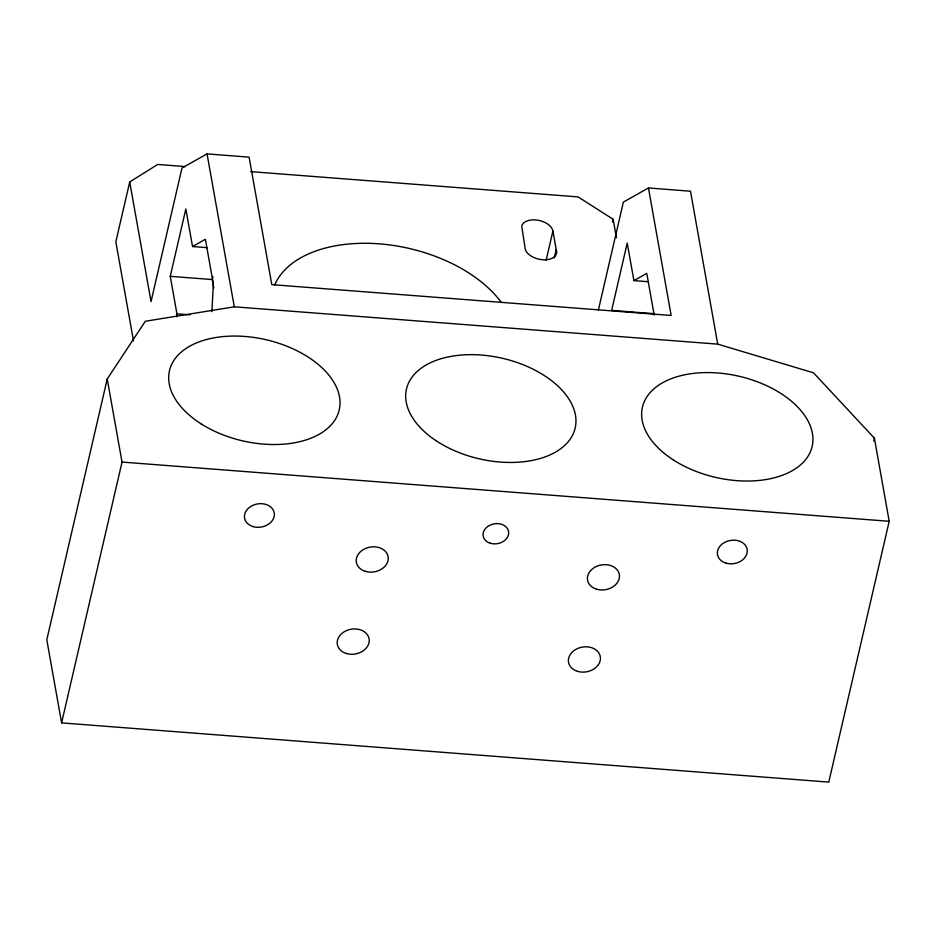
<?xml version="1.0" encoding="UTF-8"?>
<svg xmlns="http://www.w3.org/2000/svg" width="936" height="936" viewBox="0 0 936 936"><rect width="100%" height="100%" fill="white"/><g stroke="black" fill="none" stroke-linecap="round" stroke-linejoin="round"><path stroke-width="1.4" d="M176.787 316.719L176.939 313.841L170.247 276.319L185.843 209.009L192.535 246.531L207.02 247.654M211.91 311.618L213.326 283.912L205.382 239.3L192.535 246.531M185.328 166.585L157.693 164.455L129.718 181.958L115.842 241.851L133.485 340.88M107.231 378.963L46.8 639.779L61.6 722.885L828.769 782.11L889.2 521.293L874.399 438.188L813.524 372.832L717.725 344.132L234.292 306.809L145.314 321.259L107.231 378.963L122.031 462.068L61.6 722.885M213.771 287.902L212.285 279.56L212.94 276.752M546.144 260.278L552.919 231.028L551.936 228.419A16.006 9.535 13 0 0 535.521 219.925A16.006 9.535 13 0 0 521.726 226.091L524.979 247.291A16.134 9.617 13 0 0 542.669 259.74A16.134 9.617 13 0 0 556.218 249.631L552.919 231.028M554.288 257.985L556.218 249.631M612.495 222.066L613.138 219.281L578.062 196.899L250.789 171.639M598.35 310.12L623.376 202.094L648.449 187.972L690.487 191.213L717.725 344.132M873.744 441.02L874.399 438.188M648.449 187.972L671.159 315.467L271.803 284.638L249.093 157.143L207.055 153.89L181.994 168.012L151.035 301.638L129.718 181.958M653.679 313.63L611.641 310.389L627.225 243.079L633.918 280.613L646.764 273.37L654.194 315.104M633.918 280.613L648.414 281.724M170.247 276.319L212.285 279.56M176.939 313.841L189.985 314.847M122.031 462.068L889.2 521.293M613.138 219.281L616.438 237.802M207.055 153.89L234.292 306.809M274.693 284.965A123.669 73.687 13 0 1 379.197 243.84A123.669 73.687 13 0 1 501.392 302.539M435.579 440.388A86.568 51.585 13 0 0 574.54 430.361A86.568 51.585 13 0 0 462.314 354.966A86.568 51.585 13 0 0 435.579 440.388M490.347 543.243A12.905 10.039 -10.1 0 0 508.657 532.069A12.905 10.039 -10.1 0 0 488.604 525.915A12.905 10.039 -10.1 0 0 490.347 543.243M725.88 563.086A15.058 11.712 -10.1 0 0 747.244 550.04A15.058 11.712 -10.1 0 0 723.856 542.868A15.058 11.712 -10.1 0 0 725.88 563.086M252.966 526.57A15.058 11.712 -10.1 0 0 274.33 513.536A15.058 11.712 -10.1 0 0 250.942 506.353A15.058 11.712 -10.1 0 0 252.966 526.57M365.332 571.346A16.134 12.554 -10.1 0 0 388.218 557.376A16.134 12.554 -10.1 0 0 363.156 549.689A16.134 12.554 -10.1 0 0 365.332 571.346M596.536 589.189A16.134 12.554 -10.1 0 0 619.421 575.23A16.134 12.554 -10.1 0 0 594.36 567.532A16.134 12.554 -10.1 0 0 596.536 589.189M577.512 671.334A16.134 12.554 -10.1 0 0 600.397 657.365A16.134 12.554 -10.1 0 0 575.336 649.678A16.134 12.554 -10.1 0 0 577.512 671.334M346.308 653.48A16.134 12.554 -10.1 0 0 369.193 639.522A16.134 12.554 -10.1 0 0 344.132 631.823A16.134 12.554 -10.1 0 0 346.308 653.48M200.947 423.751A87.106 51.901 13 0 0 339.066 410.6A87.106 51.901 13 0 0 223.06 336.597A87.106 51.901 13 0 0 200.947 423.751M673.861 460.255A87.106 51.901 13 0 0 811.98 447.115A87.106 51.901 13 0 0 695.975 373.113A87.106 51.901 13 0 0 673.861 460.255"/></g></svg>
